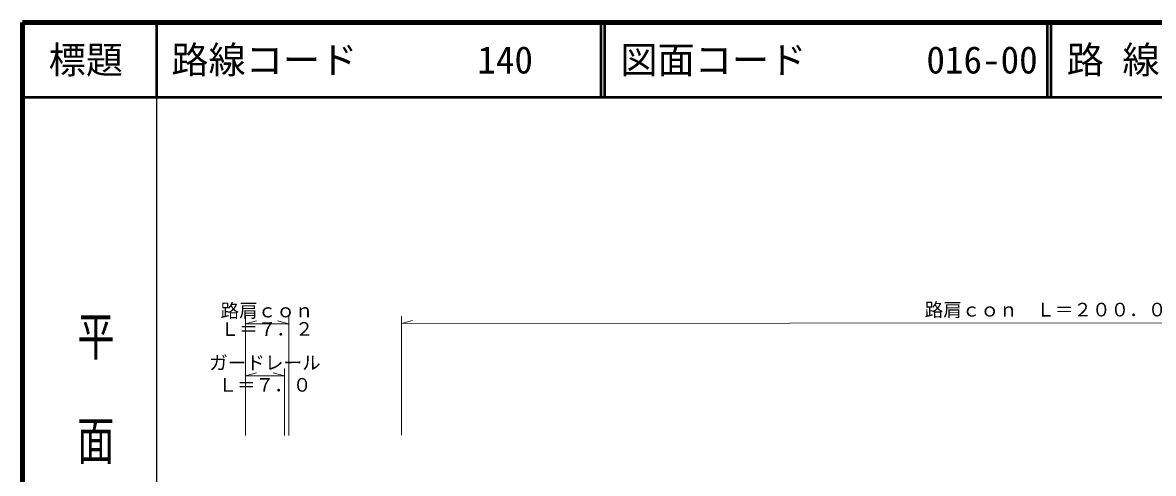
# Model space of a CAD drawing. Units: millimetres, scale not verified. Extents: x 40000 to 680000, y 20000 to 380000.
# Drawn here: x 40000 to 192040, y 319462 to 380000 of the extents above; entities that cross this region are included whole.
import ezdxf
from ezdxf.enums import TextEntityAlignment as Align

# ---------------------------------------------------------------- set-up
doc = ezdxf.new("R2010")
doc.units = ezdxf.units.MM
doc.header["$LTSCALE"] = 1000
for name, color, linetype, lineweight in [('M-STR-HTXT', 7, 'Continuous', 13), ('M-TTL', 2, 'Continuous', 140), ('M-TTL-BAND', 7, 'Continuous', 25), ('M-TTL-LINE', 7, 'Continuous', 50)]:
    doc.layers.add(name, color=color, linetype=linetype, lineweight=lineweight)
doc.layers.add('M-TTL-TXT', color=7, linetype='Continuous')
doc.styles.add('@ＭＳ ゴシック', font='')
doc.styles.add('ＭＳ ゴシック', font='')
doc.styles.get('@ＭＳ ゴシック').set_extended_font_data('@MS Gothic')
doc.styles.get('ＭＳ ゴシック').set_extended_font_data('MS Gothic')

msp = doc.modelspace()

# ---------------------------------------------------------------- linework, layer by layer
at = {"layer": 'M-STR-HTXT'}
for p, q in [((90928, 340579), (90946, 324579)), ((69952, 340555), (69970, 324555)), ((69953, 339555), (71452, 339957)), ((69953, 339555), (75774, 339562)), ((75774, 339562), (74274, 339960)), ((75773, 340562), (75792, 324562)), ((90929, 339579), (92428, 339981)), ((90929, 339579), (264147, 339779)), ((75198, 333561), (75209, 324561)), ((69961, 332555), (71460, 332957)), ((69961, 332555), (75199, 332561)), ((75199, 332561), (73699, 332959))]:
    msp.add_line(p, q, dxfattribs=at)
at = {"layer": 'M-TTL'}
for p, q in [((40000, 380000), (40000, 20000)), ((680000, 380000), (40000, 380000))]:
    msp.add_line(p, q, dxfattribs=at)
at = {"layer": 'M-TTL-BAND'}
msp.add_line((58000, 370000), (58000, 20000), dxfattribs=at)
at = {"layer": 'M-TTL-LINE'}
for p, q in [((58000, 380000), (58000, 370000)), ((117750, 380000), (117750, 370000)), ((118250, 380000), (118250, 370000)), ((177750, 380000), (177750, 370000)), ((178250, 380000), (178250, 370000)), ((40000, 370000), (680000, 370000))]:
    msp.add_line(p, q, dxfattribs=at)

# ---------------------------------------------------------------- texts
at = {"layer": 'M-STR-HTXT', "style": 'ＭＳ ゴシック'}
for s, p in [('路肩ｃｏｎ', (72863, 339858)), ('路肩ｃｏｎ\u3000Ｌ＝２００．０', (177538, 339979)), ('Ｌ＝７．２', (72872, 337381)), ('ガードレール', (72580, 332858))]:
    msp.add_text(s, height=1833, rotation=0.066, dxfattribs=at).set_placement(p, align=Align.BOTTOM_CENTER)
msp.add_text('Ｌ＝７．０', height=1833, rotation=0.066, dxfattribs=at).set_placement((72580, 332258), align=Align.TOP_CENTER)
at = {"layer": 'M-TTL-BAND', "style": '@ＭＳ ゴシック', "width": 1.4}
msp.add_text('平  面  図', height=3666, rotation=270, dxfattribs=at).set_placement((49777, 306475), align=Align.MIDDLE_RIGHT)
at = {"layer": 'M-TTL-TXT', "style": 'ＭＳ ゴシック'}
msp.add_text('標題', height=3666, dxfattribs=at).set_placement((48500, 375000), align=Align.MIDDLE_CENTER)
for s, p in [('路線コード', (60000, 375000)), ('図面コード', (120380, 375000)), ('路 線 名', (180380, 375000)), ('140', (101142, 375000)), ('016-00', (161521, 375000))]:
    msp.add_text(s, height=3666, dxfattribs=at).set_placement(p, align=Align.MIDDLE_LEFT)

doc.saveas('drawing.dxf')
